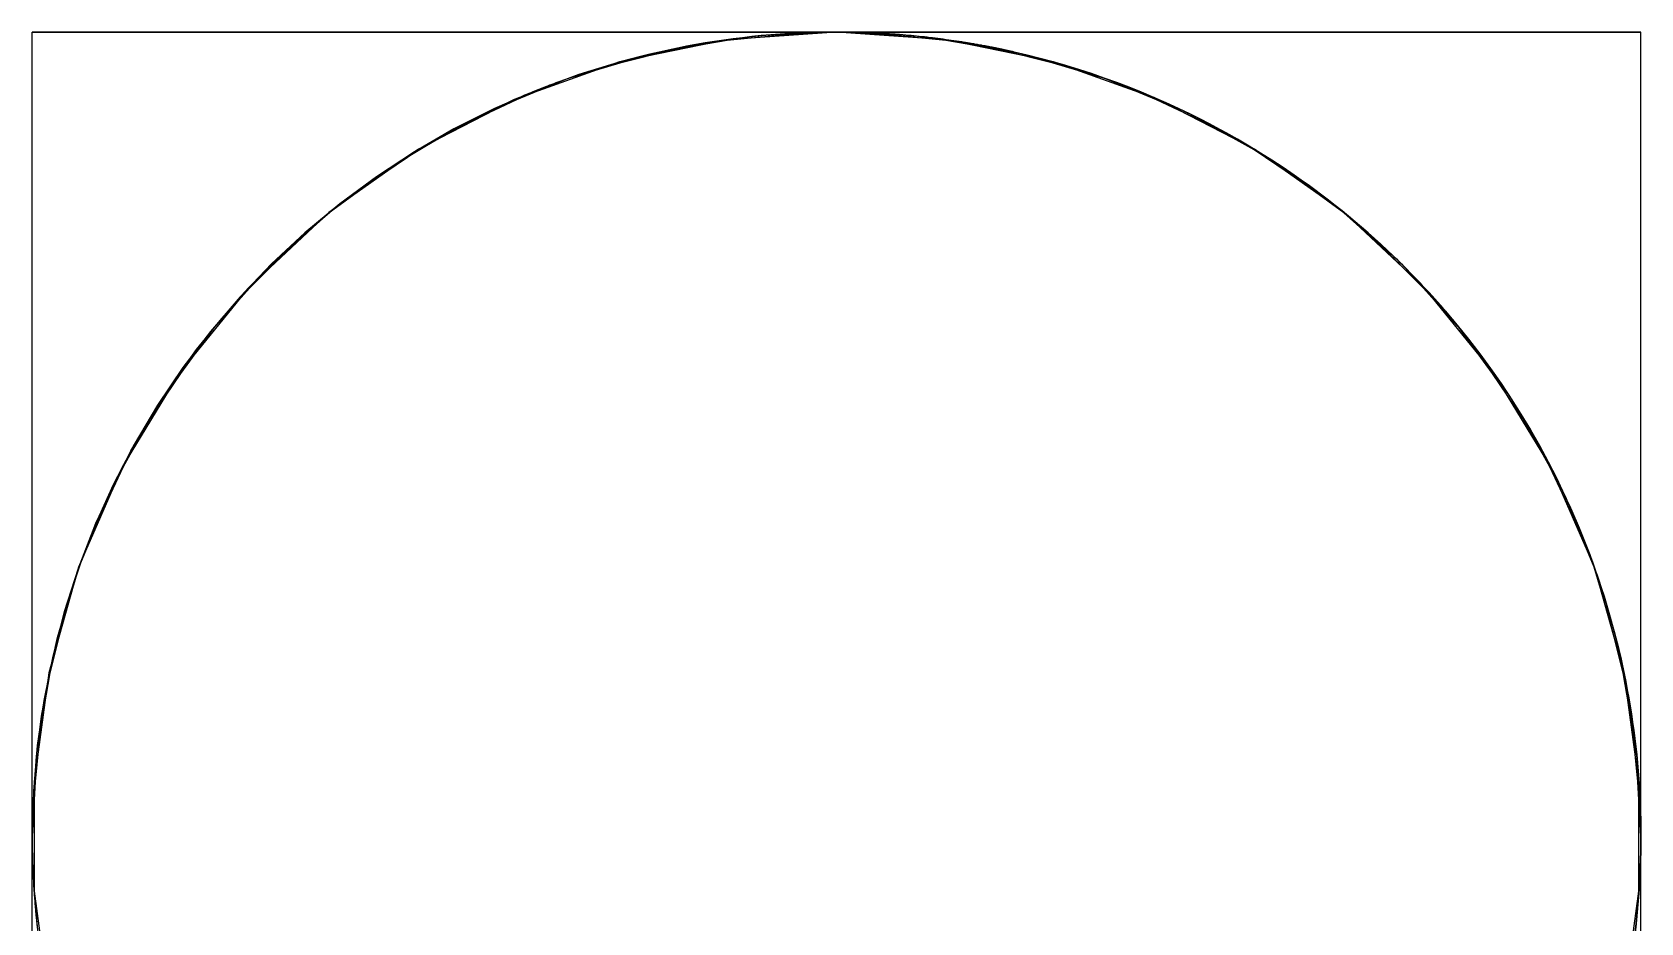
# Model space of a CAD drawing. Header units: millimetres. Extents: x 0 to 258, y -49 to 96.
# Drawn here: x 36.85 to 38.05, y 9.936 to 10.6 of the extents above; entities that cross this region are included whole.
import ezdxf

# ---------------------------------------------------------------- set-up
doc = ezdxf.new("R2010")
doc.units = ezdxf.units.MM
doc.layers.add('SIDE_HIDDEN', color=8, linetype='CONTINUOUS')
doc.layers.add('SIDE_VISIBLE', color=7, linetype='Continuous')

msp = doc.modelspace()

# ---------------------------------------------------------------- linework, layer by layer
at = {"layer": 'SIDE_HIDDEN'}
for points in [[(37.45, 10.6), (37.4091, 10.5977), (37.3684, 10.5938), (37.328, 10.5869), (37.2884, 10.5769), (37.2491, 10.5652), (37.2113, 10.5495), (37.1743, 10.5321), (37.1385, 10.5123), (37.1045, 10.4894), (37.0715, 10.4652), (37.041, 10.4379), (37.0121, 10.409), (36.9848, 10.3785), (36.9606, 10.3455), (36.9377, 10.3115), (36.9179, 10.2757), (36.9005, 10.2387), (36.8848, 10.2009), (36.8731, 10.1616), (36.8631, 10.122), (36.8562, 10.0816), (36.8523, 10.0409), (36.85, 10)], [(37.45, 10.6), (37.4239, 10.6), (37.3978, 10.6), (37.3717, 10.6), (37.3457, 10.6), (37.3196, 10.6), (37.2935, 10.6), (37.2674, 10.6), (37.2413, 10.6), (37.2152, 10.6), (37.1891, 10.6), (37.163, 10.6), (37.137, 10.6), (37.1109, 10.6), (37.0848, 10.6), (37.0587, 10.6), (37.0326, 10.6), (37.0065, 10.6), (36.9804, 10.6), (36.9543, 10.6), (36.9283, 10.6), (36.9022, 10.6), (36.8761, 10.6), (36.85, 10.6)], [(36.85, 10.6), (36.8761, 10.6), (36.9022, 10.6), (36.9283, 10.6), (36.9543, 10.6), (36.9804, 10.6), (37.0065, 10.6), (37.0326, 10.6), (37.0587, 10.6), (37.0848, 10.6), (37.1109, 10.6), (37.137, 10.6), (37.163, 10.6), (37.1891, 10.6), (37.2152, 10.6), (37.2413, 10.6), (37.2674, 10.6), (37.2935, 10.6), (37.3196, 10.6), (37.3457, 10.6), (37.3717, 10.6), (37.3978, 10.6), (37.4239, 10.6), (37.45, 10.6)], [(36.85, 10), (36.85, 10.6)], [(37.2409, 10.5624), (37.2497, 10.5655), (37.2584, 10.5686), (37.2673, 10.5715), (37.2761, 10.5742), (37.285, 10.5769), (37.294, 10.5793), (37.303, 10.5817), (37.312, 10.5839), (37.321, 10.5859), (37.3301, 10.5879), (37.3392, 10.5896), (37.3484, 10.5913), (37.3575, 10.5928), (37.3667, 10.5941), (37.3759, 10.5954), (37.3851, 10.5964), (37.3944, 10.5974), (37.4036, 10.5982), (37.4129, 10.5988), (37.4222, 10.5993), (37.4314, 10.5997), (37.4407, 10.5999), (37.45, 10.6)], [(37.45, 10.6), (37.443, 10.6), (37.4359, 10.5998), (37.4289, 10.5996), (37.4219, 10.5993), (37.4149, 10.599), (37.4079, 10.5985), (37.4009, 10.598), (37.3939, 10.5974), (37.3869, 10.5967), (37.3799, 10.5959), (37.3729, 10.595), (37.3659, 10.5941), (37.359, 10.5931), (37.3521, 10.592), (37.3451, 10.5908), (37.3382, 10.5895), (37.3313, 10.5881), (37.3244, 10.5867), (37.3176, 10.5852), (37.3107, 10.5836), (37.3039, 10.5819), (37.2971, 10.5802), (37.2903, 10.5784)], [(38.05, 10), (38.0477, 10.0409), (38.0438, 10.0816), (38.0369, 10.122), (38.0269, 10.1616), (38.0152, 10.2009), (37.9995, 10.2387), (37.9821, 10.2757), (37.9623, 10.3115), (37.9394, 10.3455), (37.9152, 10.3785), (37.8879, 10.409), (37.859, 10.4379), (37.8285, 10.4652), (37.7955, 10.4894), (37.7615, 10.5123), (37.7257, 10.5321), (37.6887, 10.5495), (37.6509, 10.5652), (37.6116, 10.5769), (37.572, 10.5869), (37.5316, 10.5938), (37.4909, 10.5977), (37.45, 10.6)], [(37.45, 10.6), (37.4761, 10.6), (37.5022, 10.6), (37.5283, 10.6), (37.5543, 10.6), (37.5804, 10.6), (37.6065, 10.6), (37.6326, 10.6), (37.6587, 10.6), (37.6848, 10.6), (37.7109, 10.6), (37.737, 10.6), (37.763, 10.6), (37.7891, 10.6), (37.8152, 10.6), (37.8413, 10.6), (37.8674, 10.6), (37.8935, 10.6), (37.9196, 10.6), (37.9457, 10.6), (37.9717, 10.6), (37.9978, 10.6), (38.0239, 10.6), (38.05, 10.6)], [(38.05, 10.6), (38.0239, 10.6), (37.9978, 10.6), (37.9717, 10.6), (37.9457, 10.6), (37.9196, 10.6), (37.8935, 10.6), (37.8674, 10.6), (37.8413, 10.6), (37.8152, 10.6), (37.7891, 10.6), (37.763, 10.6), (37.737, 10.6), (37.7109, 10.6), (37.6848, 10.6), (37.6587, 10.6), (37.6326, 10.6), (37.6065, 10.6), (37.5804, 10.6), (37.5543, 10.6), (37.5283, 10.6), (37.5022, 10.6), (37.4761, 10.6), (37.45, 10.6)], [(37.4805, 10.5992), (37.4792, 10.5993), (37.4779, 10.5994), (37.4766, 10.5994), (37.4753, 10.5995), (37.4739, 10.5995), (37.4726, 10.5996), (37.4713, 10.5996), (37.47, 10.5997), (37.4687, 10.5997), (37.4673, 10.5997), (37.466, 10.5998), (37.4647, 10.5998), (37.4634, 10.5999), (37.4621, 10.5999), (37.4607, 10.5999), (37.4594, 10.5999), (37.4581, 10.5999), (37.4568, 10.6), (37.4554, 10.6), (37.4541, 10.6), (37.4528, 10.6), (37.4515, 10.6), (37.4502, 10.6)], [(37.5456, 10.5923), (37.5436, 10.5927), (37.5416, 10.593), (37.5396, 10.5933), (37.5376, 10.5936), (37.5356, 10.5939), (37.5336, 10.5941), (37.5316, 10.5944), (37.5296, 10.5947), (37.5276, 10.595), (37.5256, 10.5952), (37.5236, 10.5955), (37.5216, 10.5957), (37.5196, 10.5959), (37.5176, 10.5962), (37.5156, 10.5964), (37.5136, 10.5966), (37.5116, 10.5968), (37.5096, 10.597), (37.5076, 10.5972), (37.5056, 10.5974), (37.5036, 10.5976), (37.5016, 10.5978), (37.4995, 10.598)], [(38.05, 10), (38.05, 10.6)], [(37.5317, 10.5944), (37.5323, 10.5943), (37.5329, 10.5942), (37.5335, 10.5942), (37.5341, 10.5941), (37.5347, 10.594), (37.5353, 10.5939), (37.5359, 10.5938), (37.5365, 10.5937), (37.5371, 10.5936), (37.5377, 10.5936), (37.5383, 10.5935), (37.5389, 10.5934), (37.5395, 10.5933), (37.5401, 10.5932), (37.5407, 10.5931), (37.5413, 10.593), (37.5419, 10.5929), (37.5425, 10.5928), (37.5431, 10.5927), (37.5437, 10.5926), (37.5443, 10.5925), (37.5449, 10.5924), (37.5455, 10.5923)], [(37.5456, 10.5923), (37.5456, 10.5923), (37.5456, 10.5923), (37.5456, 10.5923), (37.5456, 10.5923), (37.5456, 10.5923), (37.5456, 10.5923), (37.5456, 10.5923), (37.5456, 10.5923), (37.5456, 10.5923), (37.5456, 10.5923), (37.5456, 10.5923), (37.5456, 10.5923), (37.5456, 10.5923), (37.5456, 10.5923), (37.5456, 10.5923), (37.5456, 10.5923), (37.5456, 10.5923), (37.5456, 10.5923), (37.5456, 10.5923), (37.5456, 10.5923), (37.5456, 10.5923), (37.5456, 10.5923), (37.5456, 10.5923)], [(37.5456, 10.5923), (37.5513, 10.5914), (37.5571, 10.5904), (37.5628, 10.5893), (37.5685, 10.5882), (37.5742, 10.587), (37.5798, 10.5858), (37.5855, 10.5845), (37.5912, 10.5832), (37.5968, 10.5817), (37.6024, 10.5803), (37.608, 10.5788), (37.6136, 10.5772), (37.6192, 10.5756), (37.6248, 10.574), (37.6303, 10.5723), (37.6358, 10.5705), (37.6414, 10.5687), (37.6469, 10.5668), (37.6523, 10.5648), (37.6578, 10.5629), (37.6632, 10.5608), (37.6686, 10.5587), (37.674, 10.5566)], [(37.5667, 10.5885), (37.5665, 10.5886), (37.5663, 10.5886), (37.566, 10.5887), (37.5658, 10.5887), (37.5656, 10.5888), (37.5654, 10.5888), (37.5651, 10.5888), (37.5649, 10.5889), (37.5647, 10.5889), (37.5645, 10.589), (37.5642, 10.589), (37.564, 10.5891), (37.5638, 10.5891), (37.5635, 10.5892), (37.5633, 10.5892), (37.5631, 10.5892), (37.5629, 10.5893), (37.5626, 10.5893), (37.5624, 10.5894), (37.5622, 10.5894), (37.562, 10.5895), (37.5617, 10.5895), (37.5615, 10.5895)], [(37.572, 10.5875), (37.5718, 10.5875), (37.5716, 10.5876), (37.5713, 10.5876), (37.5711, 10.5876), (37.5709, 10.5877), (37.5707, 10.5877), (37.5704, 10.5878), (37.5702, 10.5878), (37.57, 10.5879), (37.5697, 10.5879), (37.5695, 10.588), (37.5693, 10.588), (37.5691, 10.5881), (37.5688, 10.5881), (37.5686, 10.5882), (37.5684, 10.5882), (37.5682, 10.5883), (37.5679, 10.5883), (37.5677, 10.5883), (37.5675, 10.5884), (37.5672, 10.5884), (37.567, 10.5885), (37.5668, 10.5885)], [(37.5825, 10.5852), (37.5821, 10.5853), (37.5816, 10.5854), (37.5812, 10.5855), (37.5807, 10.5856), (37.5803, 10.5857), (37.5798, 10.5858), (37.5794, 10.5859), (37.5789, 10.586), (37.5784, 10.5861), (37.578, 10.5862), (37.5775, 10.5863), (37.5771, 10.5864), (37.5766, 10.5865), (37.5762, 10.5866), (37.5757, 10.5867), (37.5753, 10.5868), (37.5748, 10.5869), (37.5744, 10.587), (37.5739, 10.5871), (37.5734, 10.5872), (37.573, 10.5873), (37.5725, 10.5874), (37.5721, 10.5875)], [(36.85, 10), (36.8512, 10.03), (36.8533, 10.0599), (36.857, 10.0897), (36.8625, 10.1192), (36.8688, 10.1485), (36.8773, 10.1773), (36.8868, 10.2057), (36.8976, 10.2337), (36.9103, 10.2609), (36.9237, 10.2877), (36.939, 10.3136), (36.9553, 10.3387), (36.9726, 10.3632), (36.9916, 10.3864), (37.0113, 10.409), (37.0325, 10.4303), (37.0545, 10.4506), (37.0773, 10.4701), (37.1016, 10.4878), (37.1263, 10.5048), (37.152, 10.5203), (37.1784, 10.5345), (37.2053, 10.5478)], [(37.7058, 10.5427), (37.7065, 10.5424), (37.7072, 10.5421), (37.708, 10.5417), (37.7087, 10.5414), (37.7094, 10.541), (37.7101, 10.5407), (37.7108, 10.5403), (37.7115, 10.54), (37.7122, 10.5397), (37.713, 10.5393), (37.7137, 10.539), (37.7144, 10.5386), (37.7151, 10.5383), (37.7158, 10.5379), (37.7165, 10.5376), (37.7172, 10.5372), (37.7179, 10.5368), (37.7187, 10.5365), (37.7194, 10.5361), (37.7201, 10.5358), (37.7208, 10.5354), (37.7215, 10.5351), (37.7222, 10.5347)], [(37.7222, 10.5347), (37.7279, 10.5318), (37.7335, 10.5288), (37.739, 10.5258), (37.7446, 10.5227), (37.7501, 10.5196), (37.7556, 10.5163), (37.761, 10.5131), (37.7664, 10.5098), (37.7718, 10.5064), (37.7771, 10.503), (37.7824, 10.4995), (37.7876, 10.496), (37.7929, 10.4924), (37.798, 10.4887), (37.8032, 10.485), (37.8083, 10.4813), (37.8133, 10.4774), (37.8184, 10.4736), (37.8233, 10.4697), (37.8283, 10.4657), (37.8332, 10.4617), (37.838, 10.4576), (37.8429, 10.4535)], [(37.9005, 10.3963), (37.8963, 10.4011), (37.892, 10.4058), (37.8877, 10.4104), (37.8833, 10.4151), (37.8789, 10.4196), (37.8744, 10.4242), (37.8699, 10.4286), (37.8653, 10.4331), (37.8607, 10.4374), (37.856, 10.4418), (37.8513, 10.4461), (37.8465, 10.4503), (37.8417, 10.4545), (37.8369, 10.4586), (37.832, 10.4627), (37.8271, 10.4667), (37.8221, 10.4707), (37.8171, 10.4746), (37.812, 10.4785), (37.8069, 10.4823), (37.8018, 10.486), (37.7966, 10.4897), (37.7914, 10.4934)], [(37.8858, 10.4124), (37.8858, 10.4124), (37.8859, 10.4123), (37.8859, 10.4123), (37.8859, 10.4123), (37.8859, 10.4123), (37.8859, 10.4123), (37.8859, 10.4123), (37.8859, 10.4123), (37.8859, 10.4123), (37.8859, 10.4123), (37.8859, 10.4123), (37.8859, 10.4123), (37.8859, 10.4123), (37.8859, 10.4122), (37.886, 10.4122), (37.886, 10.4122), (37.886, 10.4122), (37.886, 10.4122), (37.886, 10.4122), (37.886, 10.4122), (37.886, 10.4122), (37.886, 10.4122), (37.886, 10.4122)], [(37.9125, 10.3822), (37.912, 10.3828), (37.9115, 10.3834), (37.911, 10.384), (37.9105, 10.3846), (37.91, 10.3853), (37.9095, 10.3859), (37.909, 10.3865), (37.9084, 10.3871), (37.9079, 10.3877), (37.9074, 10.3883), (37.9069, 10.3889), (37.9064, 10.3895), (37.9059, 10.3901), (37.9054, 10.3907), (37.9048, 10.3913), (37.9043, 10.3919), (37.9038, 10.3925), (37.9033, 10.3931), (37.9028, 10.3937), (37.9022, 10.3943), (37.9017, 10.3949), (37.9012, 10.3955), (37.9007, 10.3961)], [(37.9998, 10.2403), (37.9985, 10.2432), (37.9972, 10.2461), (37.9959, 10.2489), (37.9946, 10.2518), (37.9933, 10.2546), (37.9919, 10.2575), (37.9906, 10.2603), (37.9892, 10.2631), (37.9878, 10.266), (37.9864, 10.2688), (37.985, 10.2716), (37.9836, 10.2744), (37.9821, 10.2772), (37.9807, 10.28), (37.9792, 10.2827), (37.9777, 10.2855), (37.9762, 10.2883), (37.9747, 10.291), (37.9732, 10.2938), (37.9716, 10.2965), (37.9701, 10.2992), (37.9685, 10.3019), (37.9669, 10.3047)], [(38.0335, 10.1398), (38.0335, 10.1398), (38.0335, 10.1398), (38.0335, 10.1397), (38.0335, 10.1397), (38.0335, 10.1397), (38.0335, 10.1397), (38.0335, 10.1397), (38.0335, 10.1396), (38.0335, 10.1396), (38.0335, 10.1396), (38.0335, 10.1396), (38.0335, 10.1396), (38.0335, 10.1396), (38.0335, 10.1395), (38.0336, 10.1395), (38.0336, 10.1395), (38.0336, 10.1395), (38.0336, 10.1395), (38.0336, 10.1394), (38.0336, 10.1394), (38.0336, 10.1394), (38.0336, 10.1394), (38.0336, 10.1394)], [(38.05, 10), (38.05, 10.0053), (38.0499, 10.0106), (38.0498, 10.0159), (38.0496, 10.0212), (38.0494, 10.0264), (38.0492, 10.0317), (38.0489, 10.037), (38.0485, 10.0423), (38.0481, 10.0476), (38.0477, 10.0528), (38.0472, 10.0581), (38.0466, 10.0634), (38.0461, 10.0686), (38.0454, 10.0739), (38.0448, 10.0791), (38.044, 10.0844), (38.0433, 10.0896), (38.0425, 10.0948), (38.0416, 10.1001), (38.0407, 10.1053), (38.0397, 10.1105), (38.0387, 10.1157), (38.0377, 10.1209)], [(36.85, 10), (36.85, 9.9972), (36.85, 9.9944), (36.8501, 9.9916), (36.8501, 9.9888), (36.8502, 9.986), (36.8502, 9.9832), (36.8503, 9.9804), (36.8504, 9.9776), (36.8505, 9.9748), (36.8507, 9.972), (36.8508, 9.9692), (36.8509, 9.9663), (36.8511, 9.9635), (36.8513, 9.9607), (36.8515, 9.9579), (36.8517, 9.9552), (36.8519, 9.9524), (36.8521, 9.9496), (36.8524, 9.9468), (36.8526, 9.944), (36.8529, 9.9412), (36.8532, 9.9384), (36.8535, 9.9356)], [(36.85, 10), (36.85, 10), (36.85, 10), (36.85, 10), (36.85, 10), (36.85, 10), (36.85, 10), (36.85, 10), (36.85, 10), (36.85, 10), (36.85, 10), (36.85, 10), (36.85, 10), (36.85, 10), (36.85, 10), (36.85, 10), (36.85, 10), (36.85, 10), (36.85, 10), (36.85, 10), (36.85, 10), (36.85, 10), (36.85, 10), (36.85, 10)], [(36.85, 10), (36.85, 10), (36.85, 10), (36.85, 10), (36.85, 10), (36.85, 10), (36.85, 10), (36.85, 10), (36.85, 10), (36.85, 10), (36.85, 10), (36.85, 10), (36.85, 10), (36.85, 10), (36.85, 10), (36.85, 10), (36.85, 10), (36.85, 10), (36.85, 10), (36.85, 10), (36.85, 10), (36.85, 10), (36.85, 10), (36.85, 10)], [(36.85, 5), (36.85, 10)], [(38.05, 9.9998), (38.05, 9.9998), (38.05, 9.9998), (38.05, 9.9999), (38.05, 9.9999), (38.05, 9.9999), (38.05, 9.9999), (38.05, 9.9999), (38.05, 9.9999), (38.05, 9.9999), (38.05, 9.9999), (38.05, 9.9999), (38.05, 9.9999), (38.05, 9.9999), (38.05, 9.9999), (38.05, 9.9999), (38.05, 9.9999), (38.05, 10), (38.05, 10), (38.05, 10), (38.05, 10), (38.05, 10), (38.05, 10), (38.05, 10)], [(38.05, 10), (38.05, 10), (38.05, 10), (38.05, 10), (38.05, 10), (38.05, 10), (38.05, 10), (38.05, 9.9999), (38.05, 9.9999), (38.05, 9.9999), (38.05, 9.9999), (38.05, 9.9999), (38.05, 9.9999), (38.05, 9.9999), (38.05, 9.9999), (38.05, 9.9999), (38.05, 9.9999), (38.05, 9.9999), (38.05, 9.9999), (38.05, 9.9999), (38.05, 9.9999), (38.05, 9.9998), (38.05, 9.9998), (38.05, 9.9998)], [(38.05, 5), (38.05, 10)]]:
    msp.add_lwpolyline(points, dxfattribs=at)
at = {"layer": 'SIDE_VISIBLE'}
for points in [[(37.45, 10.6), (37.3683, 10.5944), (37.2881, 10.5778), (37.211, 10.5503), (37.1382, 10.5127), (37.0713, 10.4654), (37.0115, 10.4095), (36.9598, 10.346), (36.9173, 10.276), (36.8846, 10.2009), (36.8625, 10.1221), (36.8514, 10.0409), (36.8514, 9.9591), (36.8625, 9.8779), (36.8846, 9.7991), (36.9173, 9.724), (36.9598, 9.654), (37.0115, 9.5905), (37.0713, 9.5346), (37.1382, 9.4873), (37.211, 9.4497), (37.2881, 9.4222), (37.3683, 9.4056), (37.45, 9.4)], [(37.45, 9.4), (37.5317, 9.4056), (37.6119, 9.4222), (37.689, 9.4497), (37.7618, 9.4873), (37.8287, 9.5346), (37.8885, 9.5905), (37.9402, 9.654), (37.9827, 9.724), (38.0154, 9.7991), (38.0375, 9.8779), (38.0486, 9.9591), (38.0486, 10.0409), (38.0375, 10.1221), (38.0154, 10.2009), (37.9827, 10.276), (37.9402, 10.346), (37.8885, 10.4095), (37.8287, 10.4654), (37.7618, 10.5127), (37.689, 10.5503), (37.6119, 10.5778), (37.5317, 10.5944), (37.45, 10.6)], [(37.4502, 10.6), (37.4502, 10.6), (37.4501, 10.6), (37.4501, 10.6), (37.4501, 10.6), (37.4501, 10.6), (37.4501, 10.6), (37.4501, 10.6), (37.4501, 10.6), (37.4501, 10.6), (37.4501, 10.6), (37.4501, 10.6), (37.4501, 10.6), (37.4501, 10.6), (37.4501, 10.6), (37.4501, 10.6), (37.45, 10.6), (37.45, 10.6), (37.45, 10.6), (37.45, 10.6), (37.45, 10.6), (37.45, 10.6), (37.45, 10.6), (37.45, 10.6)], [(37.45, 10.6), (37.4536, 10.6), (37.4571, 10.6), (37.4607, 10.5999), (37.4642, 10.5998), (37.4678, 10.5997), (37.4714, 10.5996), (37.4749, 10.5995), (37.4785, 10.5993), (37.482, 10.5991), (37.4856, 10.5989), (37.4892, 10.5987), (37.4927, 10.5985), (37.4963, 10.5982), (37.4998, 10.5979), (37.5034, 10.5976), (37.5069, 10.5973), (37.5104, 10.5969), (37.514, 10.5966), (37.5175, 10.5962), (37.5211, 10.5958), (37.5246, 10.5953), (37.5281, 10.5949), (37.5317, 10.5944)], [(37.4995, 10.598), (37.4987, 10.598), (37.4979, 10.5981), (37.4971, 10.5982), (37.4962, 10.5982), (37.4954, 10.5983), (37.4946, 10.5983), (37.4938, 10.5984), (37.4929, 10.5985), (37.4921, 10.5985), (37.4913, 10.5986), (37.4905, 10.5986), (37.4896, 10.5987), (37.4888, 10.5987), (37.488, 10.5988), (37.4872, 10.5988), (37.4863, 10.5989), (37.4855, 10.5989), (37.4847, 10.599), (37.4839, 10.599), (37.483, 10.5991), (37.4822, 10.5991), (37.4814, 10.5992), (37.4805, 10.5992)], [(37.5455, 10.5923), (37.5455, 10.5923), (37.5455, 10.5923), (37.5455, 10.5923), (37.5455, 10.5923), (37.5455, 10.5923), (37.5455, 10.5923), (37.5455, 10.5923), (37.5456, 10.5923), (37.5456, 10.5923), (37.5456, 10.5923), (37.5456, 10.5923), (37.5456, 10.5923), (37.5456, 10.5923), (37.5456, 10.5923), (37.5456, 10.5923), (37.5456, 10.5923), (37.5456, 10.5923), (37.5456, 10.5923), (37.5456, 10.5923), (37.5456, 10.5923), (37.5456, 10.5923), (37.5456, 10.5923), (37.5456, 10.5923)], [(37.5615, 10.5895), (37.5608, 10.5897), (37.5601, 10.5898), (37.5594, 10.5899), (37.5587, 10.5901), (37.5581, 10.5902), (37.5574, 10.5903), (37.5567, 10.5904), (37.556, 10.5906), (37.5553, 10.5907), (37.5546, 10.5908), (37.5539, 10.5909), (37.5532, 10.5911), (37.5525, 10.5912), (37.5519, 10.5913), (37.5512, 10.5914), (37.5505, 10.5915), (37.5498, 10.5916), (37.5491, 10.5918), (37.5484, 10.5919), (37.5477, 10.592), (37.547, 10.5921), (37.5463, 10.5922), (37.5456, 10.5923)], [(37.5456, 10.5923), (37.5456, 10.5923), (37.5456, 10.5923), (37.5456, 10.5923), (37.5456, 10.5923), (37.5456, 10.5923), (37.5456, 10.5923), (37.5456, 10.5923), (37.5456, 10.5923), (37.5456, 10.5923), (37.5456, 10.5923), (37.5456, 10.5923), (37.5456, 10.5923), (37.5456, 10.5923), (37.5456, 10.5923), (37.5456, 10.5923), (37.5456, 10.5923), (37.5456, 10.5923), (37.5456, 10.5923), (37.5456, 10.5923), (37.5456, 10.5923), (37.5456, 10.5923), (37.5456, 10.5923), (37.5456, 10.5923)], [(37.5668, 10.5885), (37.5668, 10.5885), (37.5668, 10.5885), (37.5668, 10.5885), (37.5668, 10.5885), (37.5668, 10.5885), (37.5668, 10.5885), (37.5668, 10.5885), (37.5668, 10.5885), (37.5668, 10.5885), (37.5668, 10.5885), (37.5668, 10.5885), (37.5668, 10.5885), (37.5668, 10.5885), (37.5668, 10.5885), (37.5667, 10.5885), (37.5667, 10.5885), (37.5667, 10.5885), (37.5667, 10.5885), (37.5667, 10.5885), (37.5667, 10.5885), (37.5667, 10.5885), (37.5667, 10.5885), (37.5667, 10.5885)], [(37.5721, 10.5875), (37.5721, 10.5875), (37.5721, 10.5875), (37.5721, 10.5875), (37.5721, 10.5875), (37.5721, 10.5875), (37.5721, 10.5875), (37.5721, 10.5875), (37.5721, 10.5875), (37.5721, 10.5875), (37.5721, 10.5875), (37.572, 10.5875), (37.572, 10.5875), (37.572, 10.5875), (37.572, 10.5875), (37.572, 10.5875), (37.572, 10.5875), (37.572, 10.5875), (37.572, 10.5875), (37.572, 10.5875), (37.572, 10.5875), (37.572, 10.5875), (37.572, 10.5875), (37.572, 10.5875)], [(37.7914, 10.4934), (37.7832, 10.499), (37.7748, 10.5045), (37.7664, 10.5098), (37.7579, 10.515), (37.7492, 10.5201), (37.7406, 10.525), (37.7318, 10.5297), (37.7229, 10.5343), (37.714, 10.5388), (37.705, 10.5431), (37.6959, 10.5473), (37.6868, 10.5513), (37.6776, 10.5552), (37.6683, 10.5589), (37.659, 10.5624), (37.6496, 10.5658), (37.6402, 10.5691), (37.6307, 10.5721), (37.6211, 10.5751), (37.6116, 10.5778), (37.6019, 10.5804), (37.5923, 10.5829), (37.5825, 10.5852)], [(37.2903, 10.5784), (37.2579, 10.5684), (37.226, 10.5566), (37.1949, 10.5431), (37.1646, 10.5278), (37.1352, 10.5108), (37.1068, 10.4922), (37.0795, 10.472), (37.0534, 10.4503), (37.0286, 10.4271), (37.0051, 10.4026), (36.9831, 10.3768), (36.9625, 10.3498), (36.9435, 10.3217), (36.9261, 10.2925), (36.9104, 10.2624), (36.8965, 10.2315), (36.8842, 10.1998), (36.8739, 10.1675), (36.8653, 10.1346), (36.8586, 10.1014), (36.8538, 10.0678), (36.851, 10.0339), (36.85, 10)], [(37.2053, 10.5478), (37.2068, 10.5485), (37.2083, 10.5492), (37.2099, 10.5499), (37.2114, 10.5505), (37.213, 10.5512), (37.2145, 10.5518), (37.216, 10.5525), (37.2176, 10.5532), (37.2191, 10.5538), (37.2207, 10.5544), (37.2222, 10.5551), (37.2238, 10.5557), (37.2253, 10.5563), (37.2269, 10.557), (37.2284, 10.5576), (37.23, 10.5582), (37.2315, 10.5588), (37.2331, 10.5594), (37.2347, 10.56), (37.2362, 10.5606), (37.2378, 10.5612), (37.2394, 10.5618), (37.2409, 10.5624)], [(37.674, 10.5566), (37.6754, 10.556), (37.6768, 10.5555), (37.6782, 10.5549), (37.6796, 10.5543), (37.681, 10.5537), (37.6824, 10.5532), (37.6838, 10.5526), (37.6852, 10.552), (37.6866, 10.5514), (37.688, 10.5508), (37.6893, 10.5502), (37.6907, 10.5496), (37.6921, 10.549), (37.6935, 10.5484), (37.6949, 10.5478), (37.6962, 10.5471), (37.6976, 10.5465), (37.699, 10.5459), (37.7003, 10.5453), (37.7017, 10.5446), (37.7031, 10.544), (37.7044, 10.5434), (37.7058, 10.5427)], [(37.7222, 10.5347), (37.7222, 10.5347), (37.7222, 10.5347), (37.7222, 10.5347), (37.7222, 10.5347), (37.7222, 10.5347), (37.7222, 10.5347), (37.7222, 10.5347), (37.7222, 10.5347), (37.7222, 10.5347), (37.7222, 10.5347), (37.7222, 10.5347), (37.7222, 10.5347), (37.7222, 10.5347), (37.7222, 10.5347), (37.7222, 10.5347), (37.7222, 10.5347), (37.7222, 10.5347), (37.7222, 10.5347), (37.7222, 10.5347), (37.7222, 10.5347), (37.7222, 10.5347), (37.7222, 10.5347), (37.7222, 10.5347)], [(37.8429, 10.4535), (37.8448, 10.4518), (37.8468, 10.4501), (37.8487, 10.4484), (37.8506, 10.4466), (37.8526, 10.4449), (37.8545, 10.4432), (37.8564, 10.4414), (37.8583, 10.4397), (37.8602, 10.4379), (37.862, 10.4361), (37.8639, 10.4344), (37.8658, 10.4326), (37.8677, 10.4308), (37.8695, 10.429), (37.8714, 10.4271), (37.8732, 10.4253), (37.875, 10.4235), (37.8768, 10.4217), (37.8787, 10.4198), (37.8805, 10.418), (37.8823, 10.4161), (37.8841, 10.4142), (37.8858, 10.4124)], [(37.886, 10.4122), (37.8952, 10.4021), (37.9042, 10.3919), (37.913, 10.3815), (37.9215, 10.3709), (37.9299, 10.3601), (37.9379, 10.3491), (37.9457, 10.3379), (37.9533, 10.3266), (37.9605, 10.3151), (37.9676, 10.3034), (37.9743, 10.2916), (37.9808, 10.2796), (37.987, 10.2675), (37.9929, 10.2552), (37.9986, 10.2429), (38.0039, 10.2303), (38.009, 10.2177), (38.0139, 10.205), (38.0183, 10.1921), (38.0226, 10.1792), (38.0265, 10.1661), (38.0301, 10.153), (38.0335, 10.1398)], [(37.9007, 10.3961), (37.9007, 10.3961), (37.9007, 10.3961), (37.9007, 10.3961), (37.9006, 10.3961), (37.9006, 10.3961), (37.9006, 10.3961), (37.9006, 10.3962), (37.9006, 10.3962), (37.9006, 10.3962), (37.9006, 10.3962), (37.9006, 10.3962), (37.9006, 10.3962), (37.9006, 10.3962), (37.9006, 10.3962), (37.9006, 10.3962), (37.9006, 10.3962), (37.9005, 10.3962), (37.9005, 10.3963), (37.9005, 10.3963), (37.9005, 10.3963), (37.9005, 10.3963), (37.9005, 10.3963), (37.9005, 10.3963)], [(37.9669, 10.3047), (37.9648, 10.3082), (37.9627, 10.3117), (37.9605, 10.3152), (37.9583, 10.3187), (37.9561, 10.3222), (37.9539, 10.3257), (37.9517, 10.3292), (37.9494, 10.3326), (37.9471, 10.336), (37.9448, 10.3394), (37.9424, 10.3428), (37.9401, 10.3462), (37.9377, 10.3496), (37.9352, 10.3529), (37.9328, 10.3562), (37.9304, 10.3595), (37.9279, 10.3628), (37.9254, 10.3661), (37.9228, 10.3694), (37.9203, 10.3726), (37.9177, 10.3758), (37.9151, 10.379), (37.9125, 10.3822)], [(38.0377, 10.1209), (38.0366, 10.1262), (38.0354, 10.1315), (38.0342, 10.1369), (38.0329, 10.1422), (38.0316, 10.1475), (38.0302, 10.1528), (38.0288, 10.158), (38.0274, 10.1633), (38.0258, 10.1685), (38.0243, 10.1738), (38.0227, 10.179), (38.021, 10.1842), (38.0193, 10.1894), (38.0176, 10.1946), (38.0158, 10.1997), (38.0139, 10.2048), (38.0121, 10.21), (38.0101, 10.2151), (38.0081, 10.2202), (38.0061, 10.2252), (38.004, 10.2303), (38.0019, 10.2353), (37.9998, 10.2403)], [(38.0336, 10.1394), (38.035, 10.1334), (38.0363, 10.1274), (38.0376, 10.1215), (38.0388, 10.1155), (38.0399, 10.1095), (38.041, 10.1034), (38.042, 10.0974), (38.043, 10.0914), (38.0439, 10.0853), (38.0447, 10.0793), (38.0455, 10.0732), (38.0462, 10.0671), (38.0469, 10.0611), (38.0475, 10.055), (38.048, 10.0489), (38.0485, 10.0428), (38.0489, 10.0367), (38.0492, 10.0306), (38.0495, 10.0245), (38.0497, 10.0183), (38.0499, 10.0122), (38.0499, 10.0061), (38.05, 10)], [(36.85, 10), (36.85, 9.9951), (36.8501, 9.9903), (36.8502, 9.9855), (36.8503, 9.9806), (36.8505, 9.9758), (36.8507, 9.9709), (36.851, 9.9661), (36.8513, 9.9613), (36.8516, 9.9564), (36.852, 9.9516), (36.8524, 9.9468), (36.8528, 9.942), (36.8533, 9.9372), (36.8538, 9.9323), (36.8544, 9.9275), (36.855, 9.9227), (36.8557, 9.9179), (36.8563, 9.9131), (36.8571, 9.9084), (36.8578, 9.9036), (36.8586, 9.8988), (36.8594, 9.894), (36.8603, 9.8893)], [(37.0098, 9.5923), (36.997, 9.6069), (36.9844, 9.6218), (36.9723, 9.6371), (36.9609, 9.6529), (36.9497, 9.6688), (36.9393, 9.6854), (36.9294, 9.7021), (36.9199, 9.7191), (36.9112, 9.7365), (36.9028, 9.7541), (36.8952, 9.7721), (36.8881, 9.7902), (36.8814, 9.8085), (36.8757, 9.8271), (36.8702, 9.8458), (36.8656, 9.8648), (36.8616, 9.8838), (36.8579, 9.903), (36.8553, 9.9223), (36.853, 9.9416), (36.8514, 9.961), (36.8505, 9.9805), (36.85, 10)], [(37.9815, 9.7215), (37.9872, 9.7328), (37.9927, 9.7441), (37.9979, 9.7555), (38.0029, 9.7671), (38.0077, 9.7787), (38.0122, 9.7905), (38.0165, 9.8023), (38.0205, 9.8143), (38.0243, 9.8263), (38.0278, 9.8384), (38.0311, 9.8505), (38.0341, 9.8627), (38.0368, 9.875), (38.0393, 9.8874), (38.0416, 9.8998), (38.0435, 9.9122), (38.0453, 9.9247), (38.0467, 9.9372), (38.0479, 9.9497), (38.0488, 9.9623), (38.0495, 9.9748), (38.0499, 9.9874), (38.05, 10)], [(38.036, 9.8712), (38.0372, 9.8767), (38.0383, 9.8822), (38.0394, 9.8877), (38.0404, 9.8933), (38.0414, 9.8988), (38.0423, 9.9044), (38.0432, 9.91), (38.044, 9.9155), (38.0448, 9.9211), (38.0455, 9.9267), (38.0462, 9.9323), (38.0468, 9.9379), (38.0473, 9.9435), (38.0478, 9.9492), (38.0483, 9.9548), (38.0487, 9.9604), (38.049, 9.966), (38.0493, 9.9717), (38.0496, 9.9773), (38.0497, 9.9829), (38.0499, 9.9886), (38.05, 9.9942), (38.05, 9.9998)], [(38.05, 9.9998), (38.05, 9.9942), (38.0499, 9.9886), (38.0497, 9.9829), (38.0496, 9.9773), (38.0493, 9.9717), (38.049, 9.966), (38.0487, 9.9604), (38.0483, 9.9548), (38.0478, 9.9492), (38.0473, 9.9435), (38.0468, 9.9379), (38.0462, 9.9323), (38.0455, 9.9267), (38.0448, 9.9211), (38.044, 9.9155), (38.0432, 9.91), (38.0423, 9.9044), (38.0414, 9.8988), (38.0404, 9.8933), (38.0394, 9.8877), (38.0383, 9.8822), (38.0372, 9.8767), (38.036, 9.8712)], [(36.8535, 9.9356), (36.8535, 9.9356), (36.8535, 9.9356), (36.8535, 9.9356), (36.8535, 9.9356), (36.8535, 9.9356), (36.8535, 9.9356), (36.8535, 9.9356), (36.8535, 9.9356), (36.8535, 9.9356), (36.8535, 9.9356), (36.8535, 9.9356), (36.8535, 9.9356), (36.8535, 9.9356), (36.8535, 9.9356), (36.8535, 9.9356), (36.8535, 9.9356), (36.8535, 9.9356), (36.8535, 9.9356), (36.8535, 9.9356), (36.8535, 9.9356), (36.8535, 9.9356), (36.8535, 9.9356), (36.8535, 9.9356)]]:
    msp.add_lwpolyline(points, dxfattribs=at)

doc.saveas('drawing.dxf')
